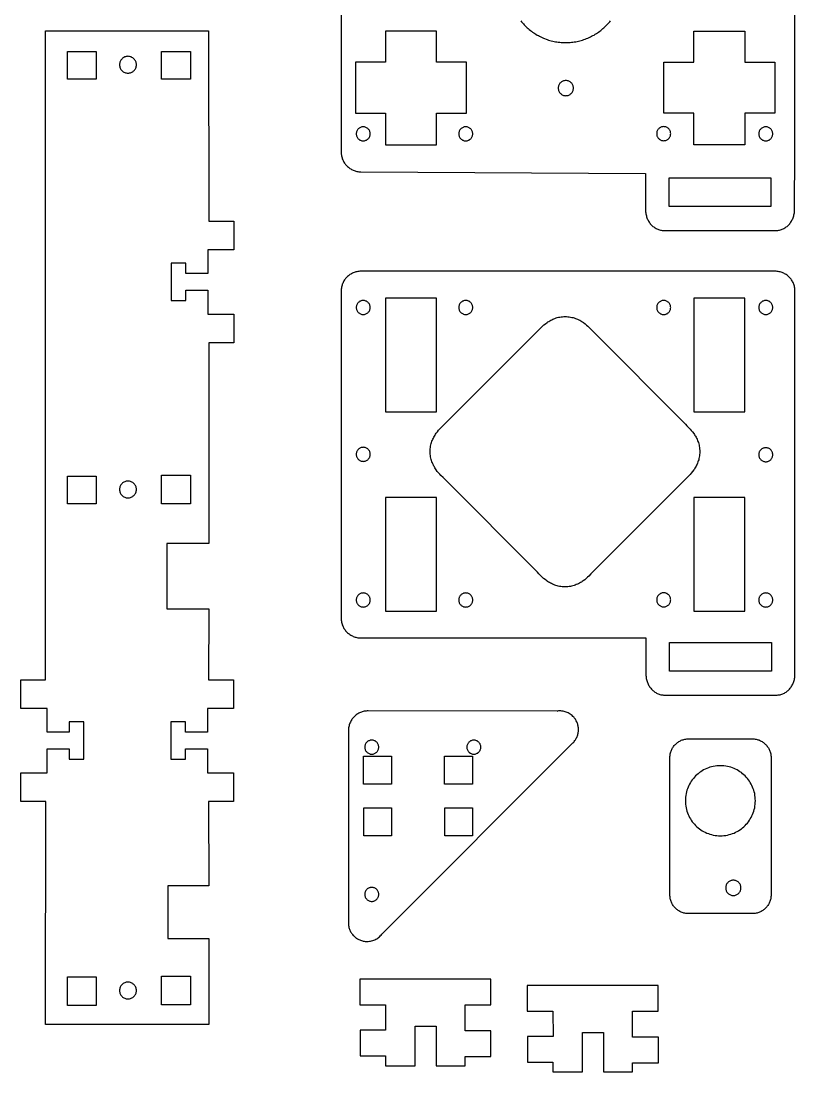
# Model space of a CAD drawing. Extents: x 83 to 577, y 5 to 678.
# Drawn here: x 410.1 to 577.1, y 130.1 to 356.8 of the extents above; entities that cross this region are included whole.
import ezdxf

# ---------------------------------------------------------------- set-up
doc = ezdxf.new("R2010")
doc.units = 0
doc.layers.add('LAYER_1', color=18, linetype='CONTINUOUS')

msp = doc.modelspace()

# ---------------------------------------------------------------- linework, layer by layer
at = {"layer": 'LAYER_1'}
for points in [[(479.19, 399.12), (479.19, 328.57), (479.2, 328.35), (479.22, 328.13), (479.24, 327.92), (479.28, 327.71), (479.33, 327.5), (479.38, 327.3), (479.45, 327.1), (479.53, 326.91), (479.61, 326.72), (479.71, 326.53), (479.81, 326.35), (479.92, 326.18), (480.04, 326.01), (480.17, 325.85), (480.3, 325.7), (480.44, 325.55), (480.59, 325.41), (480.75, 325.27), (480.91, 325.15), (481.08, 325.03), (481.25, 324.92), (481.43, 324.81), (481.61, 324.72), (481.8, 324.63), (481.99, 324.56), (482.19, 324.49), (482.39, 324.43), (482.6, 324.39), (482.81, 324.35), (483.02, 324.32), (483.24, 324.3), (483.46, 324.3), (544.86, 323.96), (544.86, 316.11), (544.87, 315.88), (544.88, 315.65), (544.91, 315.42), (544.95, 315.2), (544.99, 314.99), (545.05, 314.78), (545.11, 314.57), (545.18, 314.37), (545.26, 314.17), (545.35, 313.97), (545.45, 313.79), (545.55, 313.61), (545.67, 313.43), (545.79, 313.26), (545.91, 313.1), (546.05, 312.94), (546.19, 312.8), (546.33, 312.66), (546.48, 312.52), (546.64, 312.4), (546.81, 312.28), (546.97, 312.18), (547.15, 312.08), (547.33, 311.99), (547.51, 311.91), (547.7, 311.84), (547.89, 311.78), (548.08, 311.73), (548.28, 311.69), (548.48, 311.66), (548.69, 311.64), (548.9, 311.64), (573, 311.64), (573.21, 311.64), (573.41, 311.66), (573.61, 311.69), (573.81, 311.73), (574.01, 311.78), (574.2, 311.84), (574.39, 311.91), (574.57, 311.99), (574.75, 312.08), (574.92, 312.18), (575.09, 312.28), (575.25, 312.4), (575.41, 312.52), (575.57, 312.66), (575.71, 312.8), (575.85, 312.94), (575.99, 313.1), (576.11, 313.26), (576.23, 313.43), (576.34, 313.61), (576.45, 313.79), (576.55, 313.97), (576.64, 314.17), (576.72, 314.37), (576.79, 314.57), (576.85, 314.78), (576.91, 314.99), (576.95, 315.2), (576.99, 315.42), (577.01, 315.65), (577.03, 315.88), (577.03, 316.11), (577.13, 328.81), (577.13, 399.12)], [(517.94, 356.88), (518.13, 356.65), (518.32, 356.43), (518.51, 356.21), (518.71, 355.99), (518.92, 355.78), (519.13, 355.57), (519.35, 355.37), (519.57, 355.17), (519.8, 354.98), (520.03, 354.8), (520.26, 354.62), (520.5, 354.44), (520.74, 354.27), (520.99, 354.11), (521.24, 353.95), (521.5, 353.8), (521.76, 353.66), (522.02, 353.52), (522.29, 353.38), (522.56, 353.26), (522.84, 353.14), (523.11, 353.02), (523.4, 352.92), (523.68, 352.82), (523.97, 352.72), (524.26, 352.64), (524.55, 352.56), (524.85, 352.49), (525.15, 352.42), (525.45, 352.36), (525.75, 352.31), (526.06, 352.27), (526.37, 352.23), (526.68, 352.21), (527, 352.19), (527.31, 352.17), (527.63, 352.17), (527.95, 352.17), (528.26, 352.19), (528.58, 352.21), (528.89, 352.23), (529.2, 352.27), (529.51, 352.31), (529.81, 352.36), (530.11, 352.42), (530.41, 352.49), (530.71, 352.56), (531, 352.64), (531.29, 352.72), (531.58, 352.82), (531.87, 352.92), (532.15, 353.02), (532.42, 353.14), (532.7, 353.26), (532.97, 353.38), (533.24, 353.52), (533.5, 353.66), (533.76, 353.8), (534.02, 353.95), (534.27, 354.11), (534.52, 354.27), (534.76, 354.44), (535, 354.62), (535.23, 354.8), (535.47, 354.98), (535.69, 355.17), (535.91, 355.37), (536.13, 355.57), (536.34, 355.78), (536.55, 355.99), (536.75, 356.21), (536.94, 356.43), (537.14, 356.65), (537.32, 356.88)]]:
    msp.add_lwpolyline(points, dxfattribs=at)
for points in [[(450.58, 188.48), (450.63, 170.3), (441.77, 170.3), (441.77, 158.95), (450.63, 158.95), (450.64, 140.38), (450.58, 140.38), (415.41, 140.38), (415.44, 188.48), (410.11, 188.48), (410.11, 194.66), (415.77, 194.66), (415.77, 199.81), (420.49, 199.81), (420.49, 197.57), (423.65, 197.57), (423.65, 205.64), (420.49, 205.64), (420.49, 203.4), (415.77, 203.4), (415.77, 208.55), (410.11, 208.55), (410.11, 214.73), (415.41, 214.73), (415.41, 354.73), (415.48, 354.73), (450.58, 354.73), (450.65, 313.67), (456.05, 313.67), (456.05, 307.48), (450.4, 307.48), (450.4, 302.33), (445.68, 302.33), (445.68, 304.57), (442.52, 304.57), (442.52, 296.51), (445.68, 296.51), (445.68, 298.75), (450.4, 298.75), (450.4, 293.6), (456.05, 293.6), (456.05, 287.42), (450.65, 287.42), (450.64, 244.15), (441.59, 244.15), (441.59, 230), (450.64, 230), (450.58, 214.73), (455.98, 214.73), (455.98, 208.54), (450.33, 208.54), (450.33, 203.39), (445.6, 203.39), (445.6, 205.63), (442.45, 205.63), (442.45, 197.57), (445.6, 197.57), (445.6, 199.81), (450.33, 199.8), (450.33, 194.66), (455.98, 194.66), (455.98, 188.47)], [(488.76, 336.92), (488.76, 330.1), (499.75, 330.1), (499.75, 336.92), (506.26, 336.92), (506.26, 347.91), (499.75, 347.91), (499.75, 354.6), (488.76, 354.6), (488.76, 347.91), (482.26, 347.91), (482.26, 336.92)], [(555.3, 336.92), (548.8, 336.92), (548.8, 347.91), (555.3, 347.91), (555.3, 354.6), (566.29, 354.6), (566.29, 347.91), (572.8, 347.91), (572.8, 336.92), (566.29, 336.92), (566.29, 330.1), (555.3, 330.1)], [(426.31, 344.27), (420.11, 344.27), (420.11, 350.27), (426.31, 350.27)], [(433.19, 349.2), (433.01, 349.19), (432.83, 349.17), (432.66, 349.12), (432.49, 349.06), (432.33, 348.98), (432.18, 348.89), (432.04, 348.79), (431.91, 348.67), (431.79, 348.54), (431.69, 348.4), (431.6, 348.25), (431.52, 348.09), (431.46, 347.93), (431.42, 347.75), (431.39, 347.57), (431.38, 347.39), (431.39, 347.2), (431.42, 347.02), (431.46, 346.85), (431.52, 346.68), (431.6, 346.52), (431.69, 346.37), (431.79, 346.23), (431.91, 346.1), (432.04, 345.99), (432.18, 345.88), (432.33, 345.79), (432.49, 345.71), (432.66, 345.65), (432.83, 345.61), (433.01, 345.58), (433.19, 345.57), (433.38, 345.58), (433.56, 345.61), (433.73, 345.65), (433.9, 345.71), (434.06, 345.79), (434.21, 345.88), (434.35, 345.99), (434.48, 346.1), (434.59, 346.23), (434.7, 346.37), (434.79, 346.52), (434.87, 346.68), (434.93, 346.85), (434.97, 347.02), (435, 347.2), (435.01, 347.39), (435, 347.57), (434.97, 347.75), (434.93, 347.93), (434.87, 348.09), (434.79, 348.25), (434.7, 348.4), (434.59, 348.54), (434.48, 348.67), (434.35, 348.79), (434.21, 348.89), (434.06, 348.98), (433.9, 349.06), (433.73, 349.12), (433.56, 349.17), (433.38, 349.19)], [(446.66, 344.27), (440.46, 344.27), (440.46, 350.27), (446.66, 350.27)], [(527.68, 340.71), (527.85, 340.72), (528.01, 340.74), (528.17, 340.78), (528.32, 340.84), (528.46, 340.91), (528.6, 340.99), (528.72, 341.09), (528.84, 341.19), (528.95, 341.31), (529.04, 341.43), (529.12, 341.57), (529.19, 341.71), (529.25, 341.86), (529.29, 342.02), (529.31, 342.18), (529.32, 342.35), (529.31, 342.52), (529.29, 342.68), (529.25, 342.84), (529.19, 342.99), (529.12, 343.13), (529.04, 343.27), (528.95, 343.39), (528.84, 343.51), (528.72, 343.61), (528.6, 343.71), (528.46, 343.79), (528.32, 343.86), (528.17, 343.91), (528.01, 343.95), (527.85, 343.98), (527.68, 343.99), (527.51, 343.98), (527.35, 343.95), (527.19, 343.91), (527.04, 343.86), (526.9, 343.79), (526.77, 343.71), (526.64, 343.61), (526.52, 343.51), (526.42, 343.39), (526.32, 343.27), (526.24, 343.13), (526.17, 342.99), (526.12, 342.84), (526.08, 342.68), (526.05, 342.52), (526.04, 342.35), (526.05, 342.18), (526.08, 342.02), (526.12, 341.86), (526.17, 341.71), (526.24, 341.57), (526.32, 341.43), (526.42, 341.31), (526.52, 341.19), (526.64, 341.09), (526.77, 340.99), (526.9, 340.91), (527.04, 340.84), (527.19, 340.78), (527.35, 340.74), (527.51, 340.72)], [(483.96, 330.97), (484.11, 330.98), (484.26, 331), (484.41, 331.04), (484.55, 331.09), (484.68, 331.15), (484.8, 331.23), (484.92, 331.31), (485.03, 331.41), (485.12, 331.52), (485.21, 331.64), (485.29, 331.76), (485.35, 331.89), (485.4, 332.03), (485.44, 332.18), (485.46, 332.33), (485.47, 332.48), (485.46, 332.64), (485.44, 332.79), (485.4, 332.93), (485.35, 333.07), (485.29, 333.2), (485.21, 333.33), (485.12, 333.44), (485.03, 333.55), (484.92, 333.65), (484.8, 333.74), (484.68, 333.81), (484.55, 333.87), (484.41, 333.93), (484.26, 333.96), (484.11, 333.99), (483.96, 333.99), (483.8, 333.99), (483.65, 333.96), (483.51, 333.93), (483.37, 333.87), (483.24, 333.81), (483.11, 333.74), (483, 333.65), (482.89, 333.55), (482.79, 333.44), (482.7, 333.33), (482.63, 333.2), (482.56, 333.07), (482.51, 332.93), (482.48, 332.79), (482.45, 332.64), (482.45, 332.48), (482.45, 332.33), (482.48, 332.18), (482.51, 332.03), (482.56, 331.89), (482.63, 331.76), (482.7, 331.64), (482.79, 331.52), (482.89, 331.41), (483, 331.31), (483.11, 331.23), (483.24, 331.15), (483.37, 331.09), (483.51, 331.04), (483.65, 331), (483.8, 330.98)], [(506.08, 330.97), (506.23, 330.98), (506.38, 331), (506.53, 331.04), (506.67, 331.09), (506.8, 331.15), (506.92, 331.23), (507.04, 331.31), (507.15, 331.41), (507.25, 331.52), (507.33, 331.63), (507.41, 331.76), (507.47, 331.89), (507.52, 332.03), (507.56, 332.18), (507.58, 332.33), (507.59, 332.48), (507.58, 332.63), (507.56, 332.79), (507.52, 332.93), (507.47, 333.07), (507.41, 333.2), (507.33, 333.33), (507.25, 333.44), (507.15, 333.55), (507.04, 333.65), (506.92, 333.73), (506.8, 333.81), (506.67, 333.87), (506.53, 333.92), (506.38, 333.96), (506.23, 333.98), (506.08, 333.99), (505.92, 333.98), (505.77, 333.96), (505.63, 333.92), (505.49, 333.87), (505.36, 333.81), (505.23, 333.73), (505.12, 333.65), (505.01, 333.55), (504.91, 333.44), (504.82, 333.33), (504.75, 333.2), (504.69, 333.07), (504.63, 332.93), (504.6, 332.79), (504.57, 332.63), (504.57, 332.48), (504.57, 332.33), (504.6, 332.18), (504.63, 332.03), (504.69, 331.89), (504.75, 331.76), (504.82, 331.63), (504.91, 331.52), (505.01, 331.41), (505.12, 331.31), (505.23, 331.23), (505.36, 331.15), (505.49, 331.09), (505.63, 331.04), (505.77, 331), (505.92, 330.98)], [(548.8, 331), (548.95, 331.01), (549.1, 331.03), (549.25, 331.07), (549.39, 331.12), (549.52, 331.19), (549.64, 331.26), (549.76, 331.35), (549.87, 331.45), (549.96, 331.55), (550.05, 331.67), (550.13, 331.8), (550.19, 331.93), (550.24, 332.07), (550.28, 332.21), (550.3, 332.36), (550.31, 332.52), (550.3, 332.67), (550.28, 332.82), (550.24, 332.97), (550.19, 333.11), (550.13, 333.24), (550.05, 333.36), (549.96, 333.48), (549.87, 333.59), (549.76, 333.68), (549.64, 333.77), (549.52, 333.85), (549.39, 333.91), (549.25, 333.96), (549.1, 334), (548.95, 334.02), (548.8, 334.03), (548.64, 334.02), (548.49, 334), (548.35, 333.96), (548.21, 333.91), (548.08, 333.85), (547.95, 333.77), (547.83, 333.68), (547.73, 333.59), (547.63, 333.48), (547.54, 333.36), (547.47, 333.24), (547.4, 333.11), (547.35, 332.97), (547.32, 332.82), (547.29, 332.67), (547.28, 332.52), (547.29, 332.36), (547.32, 332.21), (547.35, 332.07), (547.4, 331.93), (547.47, 331.8), (547.54, 331.67), (547.63, 331.55), (547.73, 331.45), (547.83, 331.35), (547.95, 331.26), (548.08, 331.19), (548.21, 331.12), (548.35, 331.07), (548.49, 331.03), (548.64, 331.01)], [(570.83, 330.97), (570.98, 330.98), (571.13, 331), (571.28, 331.04), (571.42, 331.09), (571.55, 331.15), (571.67, 331.23), (571.79, 331.31), (571.9, 331.41), (571.99, 331.52), (572.08, 331.64), (572.16, 331.76), (572.22, 331.89), (572.27, 332.03), (572.31, 332.18), (572.33, 332.33), (572.34, 332.48), (572.33, 332.64), (572.31, 332.79), (572.27, 332.93), (572.22, 333.07), (572.16, 333.2), (572.08, 333.33), (571.99, 333.44), (571.9, 333.55), (571.79, 333.65), (571.67, 333.74), (571.55, 333.81), (571.42, 333.87), (571.28, 333.93), (571.13, 333.96), (570.98, 333.99), (570.83, 333.99), (570.67, 333.99), (570.52, 333.96), (570.38, 333.93), (570.24, 333.87), (570.11, 333.81), (569.98, 333.74), (569.86, 333.65), (569.76, 333.55), (569.66, 333.44), (569.57, 333.33), (569.5, 333.2), (569.43, 333.07), (569.38, 332.93), (569.35, 332.79), (569.32, 332.64), (569.31, 332.48), (569.32, 332.33), (569.35, 332.18), (569.38, 332.03), (569.43, 331.89), (569.5, 331.76), (569.57, 331.64), (569.66, 331.52), (569.76, 331.41), (569.86, 331.31), (569.98, 331.23), (570.11, 331.15), (570.24, 331.09), (570.38, 331.04), (570.52, 331), (570.67, 330.98)], [(549.95, 322.99), (571.95, 322.99), (571.95, 316.79), (549.95, 316.79)], [(483.46, 223.75), (544.96, 223.75), (544.96, 215.9), (544.97, 215.67), (544.98, 215.44), (545.01, 215.21), (545.04, 214.99), (545.09, 214.78), (545.14, 214.57), (545.2, 214.36), (545.28, 214.15), (545.36, 213.96), (545.45, 213.76), (545.54, 213.58), (545.65, 213.4), (545.76, 213.22), (545.88, 213.05), (546.01, 212.89), (546.14, 212.73), (546.28, 212.58), (546.43, 212.44), (546.58, 212.31), (546.74, 212.19), (546.9, 212.07), (547.07, 211.96), (547.24, 211.86), (547.42, 211.77), (547.61, 211.69), (547.79, 211.62), (547.99, 211.56), (548.18, 211.51), (548.38, 211.47), (548.58, 211.45), (548.79, 211.43), (548.99, 211.42), (573.09, 211.42), (573.3, 211.43), (573.51, 211.45), (573.71, 211.47), (573.91, 211.51), (574.1, 211.56), (574.29, 211.62), (574.48, 211.69), (574.66, 211.77), (574.84, 211.86), (575.02, 211.96), (575.19, 212.07), (575.35, 212.19), (575.51, 212.31), (575.66, 212.44), (575.81, 212.58), (575.95, 212.73), (576.08, 212.89), (576.21, 213.05), (576.33, 213.22), (576.44, 213.4), (576.54, 213.58), (576.64, 213.76), (576.73, 213.96), (576.81, 214.15), (576.88, 214.36), (576.95, 214.57), (577, 214.78), (577.05, 214.99), (577.08, 215.21), (577.11, 215.44), (577.12, 215.67), (577.13, 215.9), (577.13, 228.02), (577.13, 298.57), (577.12, 298.79), (577.11, 299.01), (577.08, 299.22), (577.04, 299.43), (576.99, 299.64), (576.94, 299.84), (576.87, 300.04), (576.79, 300.23), (576.71, 300.42), (576.61, 300.61), (576.51, 300.78), (576.4, 300.96), (576.28, 301.12), (576.15, 301.29), (576.02, 301.44), (575.88, 301.59), (575.73, 301.73), (575.57, 301.86), (575.41, 301.99), (575.25, 302.11), (575.07, 302.22), (574.89, 302.32), (574.71, 302.42), (574.52, 302.5), (574.33, 302.58), (574.13, 302.65), (573.93, 302.7), (573.72, 302.75), (573.51, 302.79), (573.3, 302.82), (573.08, 302.83), (572.86, 302.84), (483.46, 302.84), (483.24, 302.83), (483.02, 302.82), (482.81, 302.79), (482.6, 302.75), (482.39, 302.7), (482.19, 302.65), (481.99, 302.58), (481.8, 302.5), (481.61, 302.42), (481.43, 302.32), (481.25, 302.22), (481.08, 302.11), (480.91, 301.99), (480.75, 301.86), (480.59, 301.73), (480.44, 301.59), (480.3, 301.44), (480.17, 301.29), (480.04, 301.12), (479.92, 300.96), (479.81, 300.78), (479.71, 300.61), (479.61, 300.42), (479.53, 300.23), (479.45, 300.04), (479.38, 299.84), (479.33, 299.64), (479.28, 299.43), (479.24, 299.22), (479.22, 299.01), (479.2, 298.79), (479.19, 298.57), (479.19, 228.02), (479.2, 227.8), (479.22, 227.58), (479.24, 227.37), (479.28, 227.16), (479.33, 226.95), (479.38, 226.75), (479.45, 226.55), (479.53, 226.36), (479.61, 226.17), (479.71, 225.99), (479.81, 225.81), (479.92, 225.63), (480.04, 225.47), (480.17, 225.31), (480.3, 225.15), (480.44, 225), (480.59, 224.86), (480.75, 224.73), (480.91, 224.6), (481.08, 224.48), (481.25, 224.37), (481.43, 224.27), (481.61, 224.17), (481.8, 224.09), (481.99, 224.01), (482.19, 223.94), (482.39, 223.89), (482.6, 223.84), (482.81, 223.8), (483.02, 223.77), (483.24, 223.76)], [(488.77, 272.54), (499.76, 272.54), (499.76, 297.04), (488.77, 297.04)], [(566.29, 297.04), (555.3, 297.04), (555.3, 272.54), (566.29, 272.54)], [(483.96, 293.51), (484.12, 293.52), (484.27, 293.54), (484.41, 293.58), (484.55, 293.63), (484.68, 293.7), (484.81, 293.77), (484.92, 293.86), (485.03, 293.96), (485.13, 294.06), (485.22, 294.18), (485.29, 294.31), (485.36, 294.44), (485.41, 294.58), (485.44, 294.72), (485.47, 294.87), (485.48, 295.03), (485.47, 295.18), (485.44, 295.33), (485.41, 295.48), (485.36, 295.61), (485.29, 295.75), (485.22, 295.87), (485.13, 295.99), (485.03, 296.1), (484.92, 296.19), (484.81, 296.28), (484.68, 296.36), (484.55, 296.42), (484.41, 296.47), (484.27, 296.51), (484.12, 296.53), (483.96, 296.54), (483.81, 296.53), (483.66, 296.51), (483.51, 296.47), (483.37, 296.42), (483.24, 296.36), (483.12, 296.28), (483, 296.19), (482.89, 296.1), (482.8, 295.99), (482.71, 295.87), (482.63, 295.75), (482.57, 295.61), (482.52, 295.48), (482.48, 295.33), (482.46, 295.18), (482.45, 295.03), (482.46, 294.87), (482.48, 294.72), (482.52, 294.58), (482.57, 294.44), (482.63, 294.31), (482.71, 294.18), (482.8, 294.06), (482.89, 293.96), (483, 293.86), (483.12, 293.77), (483.24, 293.7), (483.37, 293.63), (483.51, 293.58), (483.66, 293.54), (483.81, 293.52)], [(506.08, 293.51), (506.24, 293.52), (506.39, 293.54), (506.53, 293.58), (506.67, 293.63), (506.8, 293.7), (506.93, 293.77), (507.04, 293.86), (507.15, 293.96), (507.25, 294.06), (507.34, 294.18), (507.41, 294.31), (507.48, 294.44), (507.53, 294.58), (507.56, 294.72), (507.59, 294.87), (507.59, 295.03), (507.59, 295.18), (507.56, 295.33), (507.53, 295.48), (507.48, 295.61), (507.41, 295.75), (507.34, 295.87), (507.25, 295.99), (507.15, 296.1), (507.04, 296.19), (506.93, 296.28), (506.8, 296.36), (506.67, 296.42), (506.53, 296.47), (506.39, 296.51), (506.24, 296.53), (506.08, 296.54), (505.93, 296.53), (505.78, 296.51), (505.63, 296.47), (505.49, 296.42), (505.36, 296.36), (505.24, 296.28), (505.12, 296.19), (505.01, 296.1), (504.91, 295.99), (504.83, 295.87), (504.75, 295.75), (504.69, 295.61), (504.64, 295.48), (504.6, 295.33), (504.58, 295.18), (504.57, 295.03), (504.58, 294.87), (504.6, 294.72), (504.64, 294.58), (504.69, 294.44), (504.75, 294.31), (504.83, 294.18), (504.91, 294.06), (505.01, 293.96), (505.12, 293.86), (505.24, 293.77), (505.36, 293.7), (505.49, 293.63), (505.63, 293.58), (505.78, 293.54), (505.93, 293.52)], [(548.8, 293.51), (548.95, 293.52), (549.1, 293.54), (549.25, 293.58), (549.39, 293.63), (549.52, 293.69), (549.64, 293.77), (549.76, 293.85), (549.87, 293.95), (549.96, 294.06), (550.05, 294.17), (550.13, 294.3), (550.19, 294.43), (550.24, 294.57), (550.28, 294.71), (550.3, 294.87), (550.31, 295.02), (550.3, 295.17), (550.28, 295.32), (550.24, 295.47), (550.19, 295.61), (550.13, 295.74), (550.05, 295.87), (549.96, 295.98), (549.87, 296.09), (549.76, 296.19), (549.64, 296.27), (549.52, 296.35), (549.39, 296.41), (549.25, 296.46), (549.1, 296.5), (548.95, 296.52), (548.8, 296.53), (548.64, 296.52), (548.49, 296.5), (548.35, 296.46), (548.21, 296.41), (548.08, 296.35), (547.95, 296.27), (547.83, 296.19), (547.73, 296.09), (547.63, 295.98), (547.54, 295.87), (547.47, 295.74), (547.4, 295.61), (547.35, 295.47), (547.32, 295.32), (547.29, 295.17), (547.28, 295.02), (547.29, 294.87), (547.32, 294.71), (547.35, 294.57), (547.4, 294.43), (547.47, 294.3), (547.54, 294.17), (547.63, 294.06), (547.73, 293.95), (547.83, 293.85), (547.95, 293.77), (548.08, 293.69), (548.21, 293.63), (548.35, 293.58), (548.49, 293.54), (548.64, 293.52)], [(570.83, 293.51), (570.98, 293.52), (571.13, 293.54), (571.28, 293.58), (571.42, 293.63), (571.55, 293.7), (571.67, 293.77), (571.79, 293.86), (571.9, 293.96), (571.99, 294.06), (572.08, 294.18), (572.16, 294.31), (572.22, 294.44), (572.27, 294.58), (572.31, 294.72), (572.33, 294.87), (572.34, 295.03), (572.33, 295.18), (572.31, 295.33), (572.27, 295.48), (572.22, 295.61), (572.16, 295.75), (572.08, 295.87), (571.99, 295.99), (571.9, 296.1), (571.79, 296.19), (571.67, 296.28), (571.55, 296.36), (571.42, 296.42), (571.28, 296.47), (571.13, 296.51), (570.98, 296.53), (570.83, 296.54), (570.67, 296.53), (570.52, 296.51), (570.38, 296.47), (570.24, 296.42), (570.11, 296.36), (569.98, 296.28), (569.87, 296.19), (569.76, 296.1), (569.66, 295.99), (569.57, 295.87), (569.5, 295.75), (569.43, 295.61), (569.38, 295.48), (569.35, 295.33), (569.32, 295.18), (569.31, 295.03), (569.32, 294.87), (569.35, 294.72), (569.38, 294.58), (569.43, 294.44), (569.5, 294.31), (569.57, 294.18), (569.66, 294.06), (569.76, 293.96), (569.87, 293.86), (569.98, 293.77), (570.11, 293.7), (570.24, 293.63), (570.38, 293.58), (570.52, 293.54), (570.67, 293.52)], [(553.49, 257.96), (533.46, 237.9), (533.1, 237.55), (532.65, 237.09), (532.39, 236.84), (532.09, 236.58), (531.77, 236.31), (531.41, 236.05), (531.23, 235.92), (531.03, 235.8), (530.83, 235.68), (530.62, 235.56), (530.4, 235.45), (530.18, 235.34), (529.94, 235.24), (529.7, 235.15), (529.45, 235.07), (529.2, 234.99), (528.93, 234.93), (528.66, 234.87), (528.38, 234.83), (528.09, 234.79), (527.8, 234.77), (527.49, 234.77), (527.19, 234.77), (526.89, 234.79), (526.61, 234.83), (526.33, 234.87), (526.05, 234.93), (525.79, 234.99), (525.53, 235.07), (525.28, 235.16), (525.04, 235.25), (524.81, 235.35), (524.58, 235.46), (524.36, 235.57), (524.15, 235.69), (523.95, 235.81), (523.75, 235.94), (523.56, 236.07), (523.21, 236.33), (522.88, 236.59), (522.59, 236.86), (522.32, 237.11), (521.88, 237.56), (521.57, 237.9), (501.54, 257.99), (501.19, 258.35), (500.73, 258.8), (500.48, 259.07), (500.22, 259.36), (499.95, 259.68), (499.69, 260.04), (499.56, 260.22), (499.44, 260.42), (499.31, 260.62), (499.2, 260.83), (499.09, 261.05), (498.98, 261.28), (498.88, 261.51), (498.79, 261.75), (498.7, 262), (498.63, 262.25), (498.56, 262.52), (498.51, 262.79), (498.46, 263.07), (498.43, 263.36), (498.41, 263.65), (498.4, 263.96), (498.41, 264.26), (498.43, 264.56), (498.46, 264.85), (498.51, 265.13), (498.57, 265.4), (498.63, 265.66), (498.71, 265.92), (498.79, 266.17), (498.89, 266.41), (498.99, 266.65), (499.09, 266.87), (499.21, 267.09), (499.33, 267.3), (499.45, 267.51), (499.57, 267.7), (499.7, 267.89), (499.97, 268.24), (500.23, 268.57), (500.5, 268.86), (500.75, 269.13), (501.2, 269.57), (501.53, 269.88), (521.59, 289.92), (521.93, 290.28), (522.38, 290.74), (522.65, 290.99), (522.94, 291.25), (523.27, 291.52), (523.62, 291.78), (523.81, 291.91), (524, 292.03), (524.21, 292.16), (524.42, 292.27), (524.63, 292.38), (524.86, 292.49), (525.09, 292.59), (525.33, 292.68), (525.58, 292.77), (525.84, 292.84), (526.1, 292.91), (526.37, 292.96), (526.65, 293.01), (526.94, 293.04), (527.24, 293.06), (527.54, 293.07), (527.84, 293.06), (528.14, 293.04), (528.43, 293.01), (528.71, 292.96), (528.98, 292.9), (529.25, 292.84), (529.5, 292.76), (529.75, 292.68), (529.99, 292.58), (530.23, 292.48), (530.45, 292.38), (530.67, 292.26), (530.89, 292.14), (531.09, 292.02), (531.28, 291.9), (531.47, 291.77), (531.83, 291.5), (532.15, 291.24), (532.45, 290.97), (532.71, 290.72), (533.16, 290.27), (533.48, 289.92), (553.49, 269.86), (553.79, 269.52), (554.25, 269.07), (554.5, 268.8), (554.76, 268.51), (555.03, 268.18), (555.29, 267.83), (555.42, 267.64), (555.54, 267.45), (555.67, 267.24), (555.78, 267.03), (555.89, 266.82), (556, 266.59), (556.1, 266.36), (556.19, 266.12), (556.28, 265.87), (556.35, 265.61), (556.42, 265.35), (556.47, 265.08), (556.52, 264.8), (556.55, 264.51), (556.57, 264.21), (556.58, 263.91), (556.57, 263.61), (556.55, 263.31), (556.52, 263.02), (556.47, 262.74), (556.41, 262.47), (556.35, 262.2), (556.27, 261.95), (556.19, 261.7), (556.09, 261.46), (555.99, 261.22), (555.89, 261), (555.77, 260.78), (555.65, 260.57), (555.53, 260.36), (555.41, 260.17), (555.28, 259.98), (555.01, 259.62), (554.75, 259.3), (554.48, 259), (554.23, 258.74), (553.78, 258.29)], [(483.96, 261.84), (484.12, 261.85), (484.27, 261.88), (484.41, 261.91), (484.55, 261.96), (484.68, 262.03), (484.81, 262.1), (484.92, 262.19), (485.03, 262.29), (485.13, 262.39), (485.22, 262.51), (485.29, 262.64), (485.36, 262.77), (485.41, 262.91), (485.44, 263.05), (485.47, 263.2), (485.48, 263.36), (485.47, 263.51), (485.44, 263.66), (485.41, 263.81), (485.36, 263.95), (485.29, 264.08), (485.22, 264.2), (485.13, 264.32), (485.03, 264.43), (484.92, 264.52), (484.81, 264.61), (484.68, 264.69), (484.55, 264.75), (484.41, 264.8), (484.27, 264.84), (484.12, 264.86), (483.96, 264.87), (483.81, 264.86), (483.66, 264.84), (483.51, 264.8), (483.37, 264.75), (483.24, 264.69), (483.12, 264.61), (483, 264.52), (482.89, 264.43), (482.8, 264.32), (482.71, 264.2), (482.63, 264.08), (482.57, 263.95), (482.52, 263.81), (482.48, 263.66), (482.46, 263.51), (482.45, 263.36), (482.46, 263.2), (482.48, 263.05), (482.52, 262.91), (482.57, 262.77), (482.63, 262.64), (482.71, 262.51), (482.8, 262.39), (482.89, 262.29), (483, 262.19), (483.12, 262.1), (483.24, 262.03), (483.37, 261.96), (483.51, 261.91), (483.66, 261.88), (483.81, 261.85)], [(570.83, 261.76), (570.98, 261.76), (571.13, 261.79), (571.28, 261.82), (571.42, 261.87), (571.55, 261.94), (571.67, 262.01), (571.79, 262.1), (571.9, 262.2), (571.99, 262.31), (572.08, 262.42), (572.16, 262.55), (572.22, 262.68), (572.27, 262.82), (572.31, 262.96), (572.33, 263.11), (572.34, 263.27), (572.33, 263.42), (572.31, 263.57), (572.27, 263.72), (572.22, 263.86), (572.16, 263.99), (572.08, 264.11), (571.99, 264.23), (571.9, 264.34), (571.79, 264.44), (571.67, 264.52), (571.55, 264.6), (571.42, 264.66), (571.28, 264.71), (571.13, 264.75), (570.98, 264.77), (570.83, 264.78), (570.67, 264.77), (570.52, 264.75), (570.38, 264.71), (570.24, 264.66), (570.11, 264.6), (569.98, 264.52), (569.87, 264.44), (569.76, 264.34), (569.66, 264.23), (569.57, 264.11), (569.5, 263.99), (569.43, 263.86), (569.38, 263.72), (569.35, 263.57), (569.32, 263.42), (569.31, 263.27), (569.32, 263.11), (569.35, 262.96), (569.38, 262.82), (569.43, 262.68), (569.5, 262.55), (569.57, 262.42), (569.66, 262.31), (569.76, 262.2), (569.87, 262.1), (569.98, 262.01), (570.11, 261.94), (570.24, 261.87), (570.38, 261.82), (570.52, 261.79), (570.67, 261.76)], [(426.31, 252.67), (420.11, 252.67), (420.11, 258.67), (426.31, 258.67)], [(446.66, 252.7), (440.46, 252.7), (440.46, 258.85), (446.66, 258.85)], [(433.19, 257.59), (433.01, 257.58), (432.83, 257.56), (432.66, 257.51), (432.49, 257.45), (432.33, 257.37), (432.18, 257.28), (432.04, 257.18), (431.91, 257.06), (431.79, 256.93), (431.69, 256.79), (431.6, 256.64), (431.52, 256.49), (431.46, 256.32), (431.42, 256.14), (431.39, 255.96), (431.38, 255.78), (431.39, 255.59), (431.42, 255.41), (431.46, 255.24), (431.52, 255.07), (431.6, 254.91), (431.69, 254.76), (431.79, 254.62), (431.91, 254.5), (432.04, 254.38), (432.18, 254.27), (432.33, 254.18), (432.49, 254.11), (432.66, 254.05), (432.83, 254), (433.01, 253.97), (433.19, 253.96), (433.38, 253.97), (433.56, 254), (433.73, 254.05), (433.9, 254.11), (434.06, 254.18), (434.21, 254.27), (434.35, 254.38), (434.48, 254.5), (434.59, 254.62), (434.7, 254.76), (434.79, 254.91), (434.87, 255.07), (434.93, 255.24), (434.97, 255.41), (435, 255.59), (435.01, 255.78), (435, 255.96), (434.97, 256.14), (434.93, 256.32), (434.87, 256.49), (434.79, 256.64), (434.7, 256.79), (434.59, 256.93), (434.48, 257.06), (434.35, 257.18), (434.21, 257.28), (434.06, 257.37), (433.9, 257.45), (433.73, 257.51), (433.56, 257.56), (433.38, 257.58)], [(499.76, 254.05), (488.77, 254.05), (488.77, 229.55), (499.76, 229.55)], [(566.29, 254.05), (555.3, 254.05), (555.3, 229.55), (566.29, 229.55)], [(483.96, 230.42), (484.12, 230.43), (484.27, 230.45), (484.41, 230.49), (484.55, 230.54), (484.68, 230.6), (484.81, 230.68), (484.92, 230.77), (485.03, 230.86), (485.13, 230.97), (485.22, 231.09), (485.29, 231.21), (485.36, 231.35), (485.41, 231.48), (485.44, 231.63), (485.47, 231.78), (485.48, 231.93), (485.47, 232.09), (485.44, 232.24), (485.41, 232.38), (485.36, 232.52), (485.29, 232.65), (485.22, 232.78), (485.13, 232.9), (485.03, 233), (484.92, 233.1), (484.81, 233.19), (484.68, 233.26), (484.55, 233.33), (484.41, 233.38), (484.27, 233.42), (484.12, 233.44), (483.96, 233.45), (483.81, 233.44), (483.66, 233.42), (483.51, 233.38), (483.37, 233.33), (483.24, 233.26), (483.12, 233.19), (483, 233.1), (482.89, 233), (482.8, 232.9), (482.71, 232.78), (482.63, 232.65), (482.57, 232.52), (482.52, 232.38), (482.48, 232.24), (482.46, 232.09), (482.45, 231.93), (482.46, 231.78), (482.48, 231.63), (482.52, 231.48), (482.57, 231.35), (482.63, 231.21), (482.71, 231.09), (482.8, 230.97), (482.89, 230.86), (483, 230.77), (483.12, 230.68), (483.24, 230.6), (483.37, 230.54), (483.51, 230.49), (483.66, 230.45), (483.81, 230.43)], [(506.08, 230.42), (506.24, 230.43), (506.39, 230.45), (506.53, 230.49), (506.67, 230.54), (506.8, 230.6), (506.93, 230.68), (507.04, 230.77), (507.15, 230.86), (507.25, 230.97), (507.34, 231.09), (507.41, 231.21), (507.48, 231.35), (507.53, 231.48), (507.56, 231.63), (507.59, 231.78), (507.59, 231.93), (507.59, 232.09), (507.56, 232.24), (507.53, 232.38), (507.48, 232.52), (507.41, 232.65), (507.34, 232.78), (507.25, 232.9), (507.15, 233), (507.04, 233.1), (506.93, 233.19), (506.8, 233.26), (506.67, 233.33), (506.53, 233.38), (506.39, 233.42), (506.24, 233.44), (506.08, 233.45), (505.93, 233.44), (505.78, 233.42), (505.63, 233.38), (505.49, 233.33), (505.36, 233.26), (505.24, 233.19), (505.12, 233.1), (505.01, 233), (504.91, 232.9), (504.83, 232.78), (504.75, 232.65), (504.69, 232.52), (504.64, 232.38), (504.6, 232.24), (504.58, 232.09), (504.57, 231.93), (504.58, 231.78), (504.6, 231.63), (504.64, 231.48), (504.69, 231.35), (504.75, 231.21), (504.83, 231.09), (504.91, 230.97), (505.01, 230.86), (505.12, 230.77), (505.24, 230.68), (505.36, 230.6), (505.49, 230.54), (505.63, 230.49), (505.78, 230.45), (505.93, 230.43)], [(548.8, 230.46), (548.95, 230.46), (549.1, 230.49), (549.25, 230.52), (549.39, 230.58), (549.52, 230.64), (549.64, 230.72), (549.76, 230.8), (549.87, 230.9), (549.96, 231.01), (550.05, 231.12), (550.13, 231.25), (550.19, 231.38), (550.24, 231.52), (550.28, 231.66), (550.3, 231.81), (550.31, 231.97), (550.3, 232.12), (550.28, 232.27), (550.24, 232.42), (550.19, 232.56), (550.13, 232.69), (550.05, 232.81), (549.96, 232.93), (549.87, 233.04), (549.76, 233.14), (549.64, 233.22), (549.52, 233.3), (549.39, 233.36), (549.25, 233.41), (549.1, 233.45), (548.95, 233.47), (548.8, 233.48), (548.64, 233.47), (548.49, 233.45), (548.35, 233.41), (548.21, 233.36), (548.08, 233.3), (547.95, 233.22), (547.83, 233.14), (547.73, 233.04), (547.63, 232.93), (547.54, 232.81), (547.47, 232.69), (547.4, 232.56), (547.35, 232.42), (547.32, 232.27), (547.29, 232.12), (547.28, 231.97), (547.29, 231.81), (547.32, 231.66), (547.35, 231.52), (547.4, 231.38), (547.47, 231.25), (547.54, 231.12), (547.63, 231.01), (547.73, 230.9), (547.83, 230.8), (547.95, 230.72), (548.08, 230.64), (548.21, 230.58), (548.35, 230.52), (548.49, 230.49), (548.64, 230.46)], [(570.83, 230.42), (570.98, 230.43), (571.13, 230.45), (571.28, 230.49), (571.42, 230.54), (571.55, 230.6), (571.67, 230.68), (571.79, 230.77), (571.9, 230.86), (571.99, 230.97), (572.08, 231.09), (572.16, 231.21), (572.22, 231.35), (572.27, 231.48), (572.31, 231.63), (572.33, 231.78), (572.34, 231.93), (572.33, 232.09), (572.31, 232.24), (572.27, 232.38), (572.22, 232.52), (572.16, 232.65), (572.08, 232.78), (571.99, 232.9), (571.9, 233), (571.79, 233.1), (571.67, 233.19), (571.55, 233.26), (571.42, 233.33), (571.28, 233.38), (571.13, 233.42), (570.98, 233.44), (570.83, 233.45), (570.67, 233.44), (570.52, 233.42), (570.38, 233.38), (570.24, 233.33), (570.11, 233.26), (569.98, 233.19), (569.87, 233.1), (569.76, 233), (569.66, 232.9), (569.57, 232.78), (569.5, 232.65), (569.43, 232.52), (569.38, 232.38), (569.35, 232.24), (569.32, 232.09), (569.31, 231.93), (569.32, 231.78), (569.35, 231.63), (569.38, 231.48), (569.43, 231.35), (569.5, 231.21), (569.57, 231.09), (569.66, 230.97), (569.76, 230.86), (569.87, 230.77), (569.98, 230.68), (570.11, 230.6), (570.24, 230.54), (570.38, 230.49), (570.52, 230.45), (570.67, 230.43)], [(550.05, 222.78), (572.05, 222.78), (572.05, 216.58), (550.05, 216.58)], [(487.9, 159.78), (529.21, 201.14), (529.37, 201.28), (529.5, 201.44), (529.62, 201.6), (529.74, 201.76), (529.84, 201.93), (529.94, 202.11), (530.03, 202.28), (530.11, 202.46), (530.18, 202.65), (530.24, 202.83), (530.29, 203.02), (530.33, 203.21), (530.36, 203.4), (530.38, 203.59), (530.4, 203.79), (530.4, 203.98), (530.4, 204.17), (530.38, 204.37), (530.36, 204.56), (530.33, 204.75), (530.29, 204.94), (530.24, 205.13), (530.18, 205.31), (530.11, 205.5), (530.03, 205.68), (529.94, 205.86), (529.84, 206.03), (529.74, 206.2), (529.62, 206.36), (529.5, 206.52), (529.37, 206.68), (529.22, 206.83), (529.04, 207.01), (528.84, 207.17), (528.64, 207.31), (528.43, 207.45), (528.21, 207.57), (527.99, 207.67), (527.77, 207.76), (527.54, 207.84), (527.31, 207.9), (527.07, 207.95), (526.84, 207.98), (526.6, 208), (526.36, 208.01), (526.12, 208), (525.88, 207.98), (525.95, 207.98), (485.02, 208.01), (484.81, 208), (484.59, 207.99), (484.38, 207.96), (484.16, 207.92), (483.96, 207.87), (483.76, 207.82), (483.56, 207.75), (483.36, 207.67), (483.17, 207.59), (482.99, 207.49), (482.81, 207.39), (482.64, 207.28), (482.47, 207.16), (482.31, 207.03), (482.16, 206.9), (482.01, 206.76), (481.87, 206.61), (481.73, 206.45), (481.6, 206.29), (481.49, 206.13), (481.37, 205.95), (481.27, 205.77), (481.18, 205.59), (481.09, 205.4), (481.02, 205.21), (480.95, 205.01), (480.89, 204.81), (480.84, 204.6), (480.81, 204.39), (480.78, 204.18), (480.76, 203.96), (480.76, 203.74), (480.75, 162.31), (480.76, 162.11), (480.77, 161.9), (480.8, 161.7), (480.83, 161.5), (480.88, 161.31), (480.93, 161.11), (481, 160.93), (481.07, 160.74), (481.15, 160.57), (481.24, 160.39), (481.34, 160.22), (481.44, 160.06), (481.55, 159.9), (481.67, 159.75), (481.8, 159.6), (481.93, 159.46), (482.07, 159.33), (482.22, 159.2), (482.37, 159.08), (482.53, 158.97), (482.69, 158.87), (482.86, 158.77), (483.04, 158.68), (483.21, 158.6), (483.4, 158.53), (483.58, 158.46), (483.78, 158.41), (483.97, 158.37), (484.17, 158.33), (484.37, 158.3), (484.58, 158.29), (484.78, 158.28), (485.04, 158.29), (485.29, 158.31), (485.54, 158.35), (485.78, 158.41), (486.02, 158.48), (486.24, 158.56), (486.47, 158.65), (486.68, 158.76), (486.89, 158.88), (487.09, 159.01), (487.29, 159.15), (487.47, 159.31), (487.64, 159.47), (487.81, 159.65), (487.96, 159.83)], [(554.17, 164.28), (553.96, 164.28), (553.76, 164.3), (553.56, 164.32), (553.36, 164.36), (553.16, 164.41), (552.97, 164.46), (552.78, 164.52), (552.6, 164.6), (552.42, 164.68), (552.25, 164.77), (552.08, 164.86), (551.92, 164.97), (551.76, 165.08), (551.6, 165.2), (551.46, 165.33), (551.32, 165.46), (551.18, 165.6), (551.06, 165.75), (550.94, 165.9), (550.83, 166.06), (550.72, 166.22), (550.62, 166.39), (550.53, 166.56), (550.45, 166.74), (550.38, 166.92), (550.32, 167.11), (550.26, 167.3), (550.22, 167.5), (550.18, 167.7), (550.16, 167.9), (550.14, 168.1), (550.14, 168.31), (550.14, 197.95), (550.14, 198.16), (550.16, 198.36), (550.18, 198.56), (550.22, 198.76), (550.26, 198.96), (550.32, 199.15), (550.38, 199.34), (550.45, 199.52), (550.53, 199.7), (550.62, 199.87), (550.72, 200.04), (550.83, 200.21), (550.94, 200.36), (551.06, 200.52), (551.18, 200.66), (551.32, 200.8), (551.46, 200.94), (551.6, 201.06), (551.76, 201.18), (551.92, 201.3), (552.08, 201.4), (552.25, 201.5), (552.42, 201.59), (552.6, 201.67), (552.78, 201.74), (552.97, 201.8), (553.16, 201.86), (553.36, 201.9), (553.56, 201.94), (553.76, 201.96), (553.96, 201.98), (554.17, 201.98), (567.93, 201.98), (568.14, 201.98), (568.34, 201.96), (568.54, 201.94), (568.74, 201.9), (568.94, 201.86), (569.13, 201.8), (569.32, 201.74), (569.5, 201.67), (569.68, 201.59), (569.85, 201.5), (570.02, 201.4), (570.18, 201.3), (570.34, 201.18), (570.49, 201.06), (570.64, 200.94), (570.78, 200.8), (570.91, 200.66), (571.04, 200.52), (571.16, 200.36), (571.27, 200.21), (571.38, 200.04), (571.47, 199.87), (571.56, 199.7), (571.64, 199.52), (571.72, 199.34), (571.78, 199.15), (571.83, 198.96), (571.88, 198.76), (571.92, 198.56), (571.94, 198.36), (571.96, 198.16), (571.96, 197.95), (571.96, 168.31), (571.96, 168.1), (571.94, 167.9), (571.92, 167.7), (571.88, 167.5), (571.83, 167.3), (571.78, 167.11), (571.72, 166.92), (571.64, 166.74), (571.56, 166.56), (571.47, 166.39), (571.38, 166.22), (571.27, 166.06), (571.16, 165.9), (571.04, 165.75), (570.91, 165.6), (570.78, 165.46), (570.64, 165.33), (570.49, 165.2), (570.34, 165.08), (570.18, 164.97), (570.02, 164.86), (569.85, 164.77), (569.68, 164.68), (569.5, 164.6), (569.32, 164.52), (569.13, 164.46), (568.94, 164.41), (568.74, 164.36), (568.54, 164.32), (568.34, 164.3), (568.14, 164.28), (567.93, 164.28)], [(487.31, 200.19), (487.3, 200.35), (487.28, 200.5), (487.24, 200.64), (487.19, 200.78), (487.13, 200.92), (487.05, 201.04), (486.96, 201.16), (486.87, 201.26), (486.76, 201.36), (486.64, 201.45), (486.52, 201.52), (486.39, 201.59), (486.25, 201.64), (486.1, 201.68), (485.95, 201.7), (485.8, 201.71), (485.64, 201.7), (485.49, 201.68), (485.35, 201.64), (485.21, 201.59), (485.08, 201.52), (484.95, 201.45), (484.84, 201.36), (484.73, 201.26), (484.63, 201.16), (484.54, 201.04), (484.47, 200.92), (484.4, 200.78), (484.35, 200.64), (484.32, 200.5), (484.29, 200.35), (484.28, 200.19), (484.29, 200.04), (484.32, 199.89), (484.35, 199.74), (484.4, 199.6), (484.47, 199.47), (484.54, 199.35), (484.63, 199.23), (484.73, 199.12), (484.84, 199.03), (484.95, 198.94), (485.08, 198.86), (485.21, 198.8), (485.35, 198.75), (485.49, 198.71), (485.64, 198.69), (485.8, 198.68), (485.95, 198.69), (486.1, 198.71), (486.25, 198.75), (486.39, 198.8), (486.52, 198.86), (486.64, 198.94), (486.76, 199.03), (486.87, 199.12), (486.96, 199.23), (487.05, 199.35), (487.13, 199.47), (487.19, 199.6), (487.24, 199.74), (487.28, 199.89), (487.3, 200.04)], [(509.34, 200.19), (509.33, 200.34), (509.31, 200.49), (509.27, 200.64), (509.22, 200.78), (509.16, 200.91), (509.08, 201.03), (508.99, 201.15), (508.9, 201.26), (508.79, 201.35), (508.67, 201.44), (508.55, 201.52), (508.42, 201.58), (508.28, 201.63), (508.13, 201.67), (507.98, 201.69), (507.83, 201.7), (507.67, 201.69), (507.52, 201.67), (507.38, 201.63), (507.24, 201.58), (507.11, 201.52), (506.98, 201.44), (506.87, 201.35), (506.76, 201.26), (506.66, 201.15), (506.57, 201.03), (506.5, 200.91), (506.43, 200.78), (506.38, 200.64), (506.35, 200.49), (506.32, 200.34), (506.31, 200.19), (506.32, 200.03), (506.35, 199.88), (506.38, 199.74), (506.43, 199.6), (506.5, 199.47), (506.57, 199.34), (506.66, 199.23), (506.76, 199.12), (506.87, 199.02), (506.98, 198.93), (507.11, 198.86), (507.24, 198.79), (507.38, 198.74), (507.52, 198.71), (507.67, 198.68), (507.83, 198.67), (507.98, 198.68), (508.13, 198.71), (508.28, 198.74), (508.42, 198.79), (508.55, 198.86), (508.67, 198.93), (508.79, 199.02), (508.9, 199.12), (508.99, 199.23), (509.08, 199.34), (509.16, 199.47), (509.22, 199.6), (509.27, 199.74), (509.31, 199.88), (509.33, 200.03)], [(490.04, 192.22), (484.04, 192.22), (484.04, 198.22), (490.04, 198.22)], [(507.53, 192.22), (501.53, 192.22), (501.53, 198.22), (507.53, 198.22)], [(553.47, 188.64), (553.48, 188.25), (553.51, 187.86), (553.56, 187.48), (553.62, 187.11), (553.71, 186.75), (553.81, 186.39), (553.93, 186.04), (554.06, 185.69), (554.21, 185.36), (554.38, 185.03), (554.56, 184.72), (554.76, 184.41), (554.97, 184.11), (555.2, 183.83), (555.43, 183.55), (555.68, 183.29), (555.95, 183.04), (556.22, 182.8), (556.5, 182.58), (556.8, 182.37), (557.11, 182.17), (557.42, 181.99), (557.75, 181.82), (558.08, 181.67), (558.43, 181.54), (558.78, 181.42), (559.14, 181.32), (559.5, 181.23), (559.87, 181.17), (560.25, 181.12), (560.64, 181.09), (561.03, 181.08), (561.41, 181.09), (561.8, 181.12), (562.18, 181.17), (562.55, 181.23), (562.91, 181.32), (563.27, 181.42), (563.62, 181.54), (563.97, 181.67), (564.3, 181.82), (564.63, 181.99), (564.94, 182.17), (565.25, 182.37), (565.55, 182.58), (565.83, 182.8), (566.11, 183.04), (566.37, 183.29), (566.62, 183.55), (566.86, 183.83), (567.08, 184.11), (567.29, 184.41), (567.49, 184.72), (567.67, 185.03), (567.84, 185.36), (567.99, 185.69), (568.12, 186.04), (568.24, 186.39), (568.34, 186.75), (568.43, 187.11), (568.49, 187.48), (568.54, 187.86), (568.57, 188.25), (568.58, 188.64), (568.57, 189.02), (568.54, 189.41), (568.49, 189.79), (568.43, 190.16), (568.34, 190.52), (568.24, 190.88), (568.12, 191.23), (567.99, 191.58), (567.84, 191.91), (567.67, 192.24), (567.49, 192.55), (567.29, 192.86), (567.08, 193.16), (566.86, 193.44), (566.62, 193.72), (566.37, 193.98), (566.11, 194.23), (565.83, 194.47), (565.55, 194.69), (565.25, 194.9), (564.94, 195.1), (564.63, 195.28), (564.3, 195.45), (563.97, 195.6), (563.62, 195.73), (563.27, 195.85), (562.91, 195.95), (562.55, 196.04), (562.18, 196.1), (561.8, 196.15), (561.41, 196.18), (561.03, 196.19), (560.64, 196.18), (560.25, 196.15), (559.87, 196.1), (559.5, 196.04), (559.14, 195.95), (558.78, 195.85), (558.43, 195.73), (558.08, 195.6), (557.75, 195.45), (557.42, 195.28), (557.11, 195.1), (556.8, 194.9), (556.5, 194.69), (556.22, 194.47), (555.95, 194.23), (555.68, 193.98), (555.43, 193.72), (555.2, 193.44), (554.97, 193.16), (554.76, 192.86), (554.56, 192.55), (554.38, 192.24), (554.21, 191.91), (554.06, 191.58), (553.93, 191.23), (553.81, 190.88), (553.71, 190.52), (553.62, 190.16), (553.56, 189.79), (553.51, 189.41), (553.48, 189.02)], [(490.09, 181.07), (484.09, 181.07), (484.09, 187.07), (490.09, 187.07)], [(507.57, 181.07), (501.57, 181.07), (501.57, 187.07), (507.57, 187.07)], [(562.17, 169.85), (562.18, 169.68), (562.21, 169.51), (562.25, 169.36), (562.3, 169.2), (562.37, 169.06), (562.45, 168.92), (562.55, 168.8), (562.66, 168.68), (562.77, 168.57), (562.9, 168.48), (563.04, 168.39), (563.18, 168.32), (563.33, 168.27), (563.49, 168.23), (563.65, 168.2), (563.82, 168.2), (563.99, 168.2), (564.16, 168.23), (564.31, 168.27), (564.46, 168.32), (564.61, 168.39), (564.75, 168.48), (564.87, 168.57), (564.99, 168.68), (565.1, 168.8), (565.19, 168.92), (565.27, 169.06), (565.34, 169.2), (565.4, 169.36), (565.44, 169.51), (565.46, 169.68), (565.47, 169.85), (565.46, 170.01), (565.44, 170.18), (565.4, 170.34), (565.34, 170.49), (565.27, 170.63), (565.19, 170.77), (565.1, 170.89), (564.99, 171.01), (564.87, 171.12), (564.75, 171.21), (564.61, 171.3), (564.46, 171.37), (564.31, 171.42), (564.16, 171.46), (563.99, 171.49), (563.82, 171.5), (563.65, 171.49), (563.49, 171.46), (563.33, 171.42), (563.18, 171.37), (563.04, 171.3), (562.9, 171.21), (562.77, 171.12), (562.66, 171.01), (562.55, 170.89), (562.45, 170.77), (562.37, 170.63), (562.3, 170.49), (562.25, 170.34), (562.21, 170.18), (562.18, 170.01)], [(487.31, 168.44), (487.3, 168.59), (487.28, 168.74), (487.24, 168.88), (487.19, 169.02), (487.13, 169.16), (487.05, 169.28), (486.96, 169.4), (486.87, 169.5), (486.76, 169.6), (486.64, 169.69), (486.52, 169.76), (486.39, 169.83), (486.25, 169.88), (486.1, 169.92), (485.95, 169.94), (485.8, 169.95), (485.64, 169.94), (485.49, 169.92), (485.35, 169.88), (485.21, 169.83), (485.08, 169.76), (484.95, 169.69), (484.84, 169.6), (484.73, 169.5), (484.63, 169.4), (484.54, 169.28), (484.47, 169.16), (484.4, 169.02), (484.35, 168.88), (484.32, 168.74), (484.29, 168.59), (484.28, 168.44), (484.29, 168.28), (484.32, 168.13), (484.35, 167.99), (484.4, 167.85), (484.47, 167.71), (484.54, 167.59), (484.63, 167.47), (484.73, 167.37), (484.84, 167.27), (484.95, 167.18), (485.08, 167.11), (485.21, 167.04), (485.35, 166.99), (485.49, 166.95), (485.64, 166.93), (485.8, 166.92), (485.95, 166.93), (486.1, 166.95), (486.25, 166.99), (486.39, 167.04), (486.52, 167.11), (486.64, 167.18), (486.76, 167.27), (486.87, 167.37), (486.96, 167.47), (487.05, 167.59), (487.13, 167.71), (487.19, 167.85), (487.24, 167.99), (487.28, 168.13), (487.3, 168.28)], [(426.31, 144.48), (420.11, 144.48), (420.11, 150.68), (426.31, 150.68)], [(446.66, 144.59), (440.46, 144.59), (440.46, 150.79), (446.66, 150.79)], [(495.14, 131.49), (495.14, 139.99), (499.67, 139.99), (499.67, 131.49), (505.98, 131.49), (505.98, 133.47), (511.52, 133.47), (511.52, 139.01), (505.95, 139.01), (505.93, 144.62), (511.48, 144.62), (511.48, 150.17), (483.23, 150.16), (483.23, 144.61), (488.77, 144.61), (488.8, 139.13), (483.27, 139.13), (483.27, 133.58), (488.77, 133.58), (488.77, 131.49)], [(433.19, 149.51), (433.01, 149.5), (432.83, 149.47), (432.66, 149.43), (432.49, 149.37), (432.33, 149.29), (432.18, 149.2), (432.04, 149.09), (431.91, 148.98), (431.79, 148.85), (431.69, 148.71), (431.6, 148.56), (431.52, 148.4), (431.46, 148.23), (431.42, 148.06), (431.39, 147.88), (431.38, 147.69), (431.39, 147.51), (431.42, 147.33), (431.46, 147.15), (431.52, 146.99), (431.6, 146.83), (431.69, 146.68), (431.79, 146.54), (431.91, 146.41), (432.04, 146.29), (432.18, 146.19), (432.33, 146.1), (432.49, 146.02), (432.66, 145.96), (432.83, 145.91), (433.01, 145.89), (433.19, 145.88), (433.38, 145.89), (433.56, 145.91), (433.73, 145.96), (433.9, 146.02), (434.06, 146.1), (434.21, 146.19), (434.35, 146.29), (434.48, 146.41), (434.59, 146.54), (434.7, 146.68), (434.79, 146.83), (434.87, 146.99), (434.93, 147.15), (434.97, 147.33), (435, 147.51), (435.01, 147.69), (435, 147.88), (434.97, 148.06), (434.93, 148.23), (434.87, 148.4), (434.79, 148.56), (434.7, 148.71), (434.59, 148.85), (434.48, 148.98), (434.35, 149.09), (434.21, 149.2), (434.06, 149.29), (433.9, 149.37), (433.73, 149.43), (433.56, 149.47), (433.38, 149.5)], [(531.25, 130.13), (531.25, 138.63), (535.79, 138.63), (535.79, 130.13), (542.09, 130.13), (542.09, 132.1), (547.64, 132.1), (547.64, 137.65), (542.07, 137.65), (542.05, 143.26), (547.59, 143.26), (547.59, 148.8), (519.34, 148.8), (519.34, 143.25), (524.89, 143.25), (524.91, 137.77), (519.39, 137.77), (519.39, 132.22), (524.89, 132.22), (524.89, 130.13)]]:
    msp.add_lwpolyline(points, close=True, dxfattribs=at)

doc.saveas('drawing.dxf')
